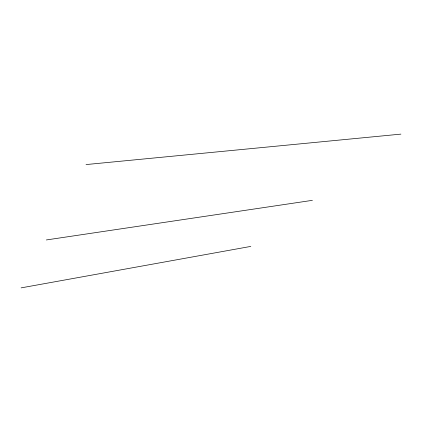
<?xml version="1.0" encoding="UTF-8"?>
<svg xmlns="http://www.w3.org/2000/svg" width="422" height="422" viewBox="0 0 422 422"><rect width="100%" height="100%" fill="white"/><g stroke="black" fill="none" stroke-linecap="round" stroke-linejoin="round"><path stroke-width="0.63" d="M21.1 287.878L250.81 246.406M46.341 239.954L312.385 200.339M86.046 164.569L400.9 134.122"/></g></svg>
